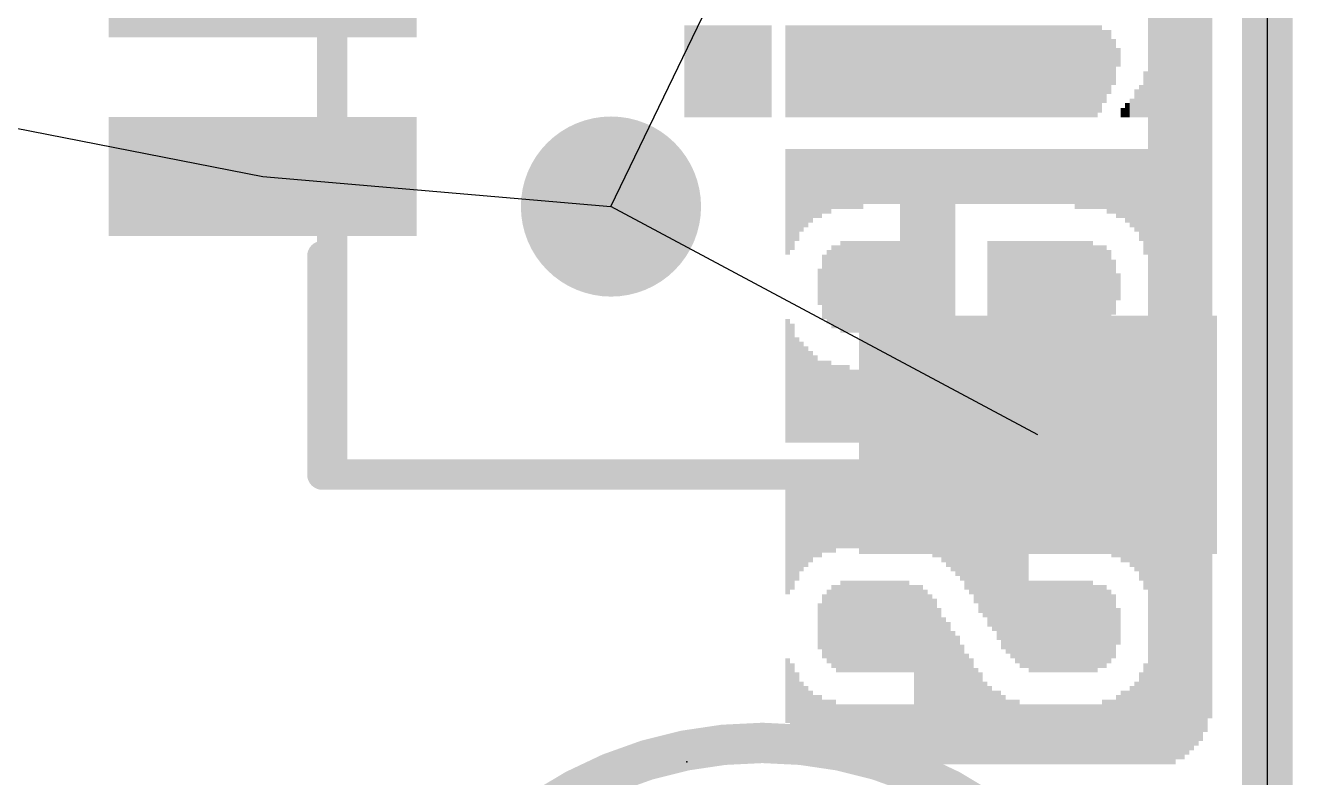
# Model space of a CAD drawing. Extents: x -0.1 to 25.5, y -0.1 to 17.9.
# Drawn here: x 19.15 to 25.53, y 4.37 to 8.15 of the extents above; entities that cross this region are included whole.
import ezdxf

# ---------------------------------------------------------------- set-up
doc = ezdxf.new("R2010")
doc.units = 0
for name, color, linetype in [('1', 12, 'CONTINUOUS'), ('16', 5, 'CONTINUOUS'), ('18', 110, 'CONTINUOUS'), ('19', 53, 'CONTINUOUS'), ('20', 53, 'CONTINUOUS'), ('21', 40, 'CONTINUOUS'), ('22', 6, 'CONTINUOUS'), ('24', 53, 'CONTINUOUS'), ('51', 253, 'CONTINUOUS')]:
    doc.layers.add(name, color=color, linetype=linetype)

# ---------------------------------------------------------------- blocks, each defined once
blk = doc.blocks.new('RECT')
blk.add_solid([(-0.5, -0.5), (0.5, -0.5), (-0.5, 0.5), (0.5, 0.5)])
blk = doc.blocks.new('ROUNDV')
at = {"const_width": 0.5}
blk.add_lwpolyline([(0, -0.25, 1), (0, 0.25, 1), (0, -0.25)], format="xyb", dxfattribs=at)

msp = doc.modelspace()

# ---------------------------------------------------------------- linework, layer by layer
at = {"layer": '1', "const_width": 0.254}
msp.add_lwpolyline([(25.4, 17.78), (25.4, 0)], dxfattribs=at)
at = {"layer": '16', "const_width": 0.254}
msp.add_lwpolyline([(25.4, 17.78), (25.4, 0)], dxfattribs=at)
at = {"layer": '19'}
for p, q in [((22.098, 7.239), (24.246, 11.69)), ((12.7, 8.89), (20.346, 7.39)), ((20.346, 7.39), (22.098, 7.239)), ((24.246, 6.09), (22.098, 7.239))]:
    msp.add_line(p, q, dxfattribs=at)
at = {"layer": '20'}
msp.add_line((25.4, 2.54), (25.4, 15.24), dxfattribs=at)
at = {"layer": '21', "const_width": 0.1524}
for points in [[(24.946, 6.79), (24.946, 10.99)], [(20.646, 5.89), (20.646, 6.99)], [(23.246, 5.89), (20.646, 5.89)]]:
    msp.add_lwpolyline(points, dxfattribs=at)
at = {"layer": '21'}
for points, const_width in [([(20.6841, 6.99, 1), (20.6079, 6.99)], 0.0762), ([(24.9079, 6.79, 1), (24.9841, 6.79)], 0.0762), ([(20.646, 5.9281, 1), (20.646, 5.8519)], 0.0762), ([(23.246, 5.8519, 1), (23.246, 5.9281)], 0.0762), ([(20.6079, 5.89, 1), (20.6841, 5.89)], 0.0762), ([(22.86, 0.54, 1), (22.86, 4.54, 1), (22.86, 0.54)], 0.2032)]:
    msp.add_lwpolyline(points, format="xyb", dxfattribs=dict(at, const_width=const_width))
at = {"layer": '24'}
msp.add_point((22.479, 4.445), dxfattribs=at)
at = {"layer": '51', "const_width": 0.1524}
for points in [[(20.696, 5.89), (20.696, 11.99)], [(24.946, 11.99), (24.946, 5.89)], [(24.946, 5.89), (20.696, 5.89)]]:
    msp.add_lwpolyline(points, dxfattribs=at)
at = {"layer": '51', "const_width": 0.0762}
for points in [[(20.696, 5.9281, 1), (20.696, 5.8519)], [(24.946, 5.8519, 1), (24.946, 5.9281)], [(20.6579, 5.89, 1), (20.7341, 5.89)], [(24.9079, 5.89, 1), (24.9841, 5.89)]]:
    msp.add_lwpolyline(points, format="xyb", dxfattribs=at)

# ---------------------------------------------------------------- block references
at = {"layer": '1', "rotation": 180}
for p, xscale, yscale in [((20.346, 8.39), 1.55, 0.6), ((20.346, 7.39), 1.55, 0.6), ((24.246, 6.09), 1.8, 1.2)]:
    msp.add_blockref('RECT', p, dxfattribs=dict(at, xscale=xscale, yscale=yscale))
at = {"layer": '18', "xscale": 0.9064, "yscale": 0.9064}
msp.add_blockref('ROUNDV', (22.098, 7.239), dxfattribs=at)
msp.add_blockref('ROUNDV', (22.098, 7.239), dxfattribs=at)
at = {"layer": '22', "rotation": 90}
for p, xscale, yscale in [((24.8111, 8.81), 5.5194, 0.0231), ((24.8342, 8.81), 5.5194, 0.0231), ((24.8573, 8.81), 5.5194, 0.0231), ((24.8804, 8.81), 5.5194, 0.0231), ((24.9036, 8.81), 5.5194, 0.0231), ((24.9267, 8.7973), 5.494, 0.0231), ((24.9498, 8.7973), 5.494, 0.0231), ((24.9729, 8.7859), 5.4712, 0.0231), ((24.996, 8.7859), 5.4712, 0.0231), ((25.019, 8.7744), 5.4483, 0.0229), ((25.042, 8.763), 5.4254, 0.0231), ((25.0651, 8.7516), 5.4026, 0.0231), ((25.0882, 8.7287), 5.3569, 0.0231), ((25.1113, 8.6944), 5.2883, 0.0231), ((22.479, 7.9197), 0.4623, 0.0229), ((22.502, 7.9197), 0.4623, 0.0231), ((22.5251, 7.9197), 0.4623, 0.0231), ((22.5482, 7.9197), 0.4623, 0.0231), ((22.5713, 7.9197), 0.4623, 0.0231), ((22.5944, 7.9197), 0.4623, 0.0231), ((22.6176, 7.9197), 0.4623, 0.0231), ((22.6407, 7.9197), 0.4623, 0.0231), ((22.6638, 7.9197), 0.4623, 0.0231), ((22.6869, 7.9197), 0.4623, 0.0231), ((22.71, 7.9197), 0.4623, 0.0231), ((22.733, 7.9197), 0.4623, 0.0229), ((22.756, 7.9197), 0.4623, 0.0231), ((22.7791, 7.9197), 0.4623, 0.0231), ((22.8022, 7.9197), 0.4623, 0.0231), ((22.8253, 7.9197), 0.4623, 0.0231), ((22.8484, 7.9197), 0.4623, 0.0231), ((22.8716, 7.9197), 0.4623, 0.0231), ((22.8947, 7.9197), 0.4623, 0.0231), ((22.987, 7.9197), 0.4623, 0.0229), ((23.01, 7.9197), 0.4623, 0.0231), ((23.0331, 7.9197), 0.4623, 0.0231), ((23.0562, 7.9197), 0.4623, 0.0231), ((23.0793, 7.9197), 0.4623, 0.0231), ((23.1024, 7.9197), 0.4623, 0.0231), ((23.1256, 7.9197), 0.4623, 0.0231), ((23.1487, 7.9197), 0.4623, 0.0231), ((23.1718, 7.9197), 0.4623, 0.0231), ((23.1949, 7.9197), 0.4623, 0.0231), ((23.218, 7.9197), 0.4623, 0.0231), ((23.241, 7.9197), 0.4623, 0.0229), ((23.264, 7.9197), 0.4623, 0.0231), ((23.2871, 7.9197), 0.4623, 0.0231), ((23.3102, 7.9197), 0.4623, 0.0231), ((23.3333, 7.9197), 0.4623, 0.0231), ((23.3564, 7.9197), 0.4623, 0.0231), ((23.3796, 7.9197), 0.4623, 0.0231), ((23.4027, 7.9197), 0.4623, 0.0231), ((23.4258, 7.9197), 0.4623, 0.0231), ((23.4489, 7.9197), 0.4623, 0.0231), ((23.472, 7.9197), 0.4623, 0.0231), ((23.495, 7.9197), 0.4623, 0.0229), ((23.518, 7.9197), 0.4623, 0.0231), ((23.5411, 7.9197), 0.4623, 0.0231), ((23.5642, 7.9197), 0.4623, 0.0231), ((23.5873, 7.9197), 0.4623, 0.0231), ((23.6104, 7.9197), 0.4623, 0.0231), ((23.6336, 7.9197), 0.4623, 0.0231), ((23.6567, 7.9197), 0.4623, 0.0231), ((23.6798, 7.9197), 0.4623, 0.0231), ((23.7029, 7.9197), 0.4623, 0.0231), ((23.726, 7.9197), 0.4623, 0.0231), ((23.749, 7.9197), 0.4623, 0.0229), ((23.772, 7.9197), 0.4623, 0.0231), ((23.7951, 7.9197), 0.4623, 0.0231), ((23.8182, 7.9197), 0.4623, 0.0231), ((23.8413, 7.9197), 0.4623, 0.0231), ((23.8644, 7.9197), 0.4623, 0.0231), ((23.8876, 7.9197), 0.4623, 0.0231), ((23.9107, 7.9197), 0.4623, 0.0231), ((23.9338, 7.9197), 0.4623, 0.0231), ((23.9569, 7.9197), 0.4623, 0.0231), ((23.98, 7.9197), 0.4623, 0.0231), ((24.003, 7.9197), 0.4623, 0.0229), ((24.026, 7.9197), 0.4623, 0.0231), ((24.0491, 7.9197), 0.4623, 0.0231), ((24.0722, 7.9197), 0.4623, 0.0231), ((24.0953, 7.9197), 0.4623, 0.0231), ((24.1184, 7.9197), 0.4623, 0.0231), ((24.1416, 7.9197), 0.4623, 0.0231), ((24.1647, 7.9197), 0.4623, 0.0231), ((24.1878, 7.9197), 0.4623, 0.0231), ((24.2109, 7.9197), 0.4623, 0.0231), ((24.234, 7.9197), 0.4623, 0.0231), ((24.257, 7.9197), 0.4623, 0.0229), ((24.28, 7.9197), 0.4623, 0.0231), ((24.3031, 7.9197), 0.4623, 0.0231), ((24.3262, 7.9197), 0.4623, 0.0231), ((24.3493, 7.9197), 0.4623, 0.0231), ((24.3724, 7.9197), 0.4623, 0.0231), ((24.3956, 7.9197), 0.4623, 0.0231), ((24.4187, 7.9197), 0.4623, 0.0231), ((24.4418, 7.9197), 0.4623, 0.0231), ((24.4649, 7.9197), 0.4623, 0.0231), ((24.488, 7.9197), 0.4623, 0.0231), ((24.511, 7.9197), 0.4623, 0.0229), ((24.534, 7.9197), 0.4623, 0.0231), ((24.5571, 7.9312), 0.4394, 0.0231), ((24.5802, 7.9439), 0.3683, 0.0231), ((24.6033, 7.9667), 0.3226, 0.0231), ((24.6264, 7.9667), 0.2311, 0.0231), ((24.6496, 7.9896), 0.094, 0.0231), ((24.788, 7.8042), 0.2311, 0.0231), ((24.765, 7.7699), 0.1626, 0.0229), ((24.7189, 7.7356), 0.094, 0.0231), ((24.742, 7.7584), 0.1397, 0.0231), ((24.6727, 7.7114), 0.0457, 0.0231), ((24.6958, 7.7241), 0.0711, 0.0231), ((22.987, 7.2631), 0.5309, 0.0229), ((23.01, 7.2746), 0.508, 0.0231), ((23.0331, 7.2974), 0.4623, 0.0231), ((23.0562, 7.3203), 0.4166, 0.0231), ((23.0793, 7.3317), 0.3937, 0.0231), ((23.1024, 7.3431), 0.3708, 0.0231), ((23.1256, 7.3546), 0.348, 0.0231), ((23.1487, 7.3546), 0.348, 0.0231), ((23.1718, 7.366), 0.3251, 0.0231), ((23.1949, 7.366), 0.3251, 0.0231), ((23.218, 7.3774), 0.3023, 0.0231), ((23.241, 7.3774), 0.3023, 0.0229), ((23.264, 7.3774), 0.3023, 0.0231), ((23.2871, 7.3774), 0.3023, 0.0231), ((23.3102, 7.3774), 0.3023, 0.0231), ((23.3333, 7.3774), 0.3023, 0.0231), ((23.3564, 7.3774), 0.3023, 0.0231), ((23.3796, 7.3901), 0.2769, 0.0231), ((23.4027, 7.3901), 0.2769, 0.0231), ((23.4258, 7.3901), 0.2769, 0.0231), ((23.4489, 7.3901), 0.2769, 0.0231), ((23.472, 7.3901), 0.2769, 0.0231), ((23.495, 7.3901), 0.2769, 0.0229), ((23.518, 7.3901), 0.2769, 0.0231), ((23.5411, 7.3901), 0.2769, 0.0231), ((23.5642, 7.0663), 0.9246, 0.0231), ((23.5873, 7.0663), 0.9246, 0.0231), ((23.6104, 7.0663), 0.9246, 0.0231), ((23.6336, 7.0663), 0.9246, 0.0231), ((23.6567, 7.0663), 0.9246, 0.0231), ((23.6798, 7.0663), 0.9246, 0.0231), ((23.7029, 7.0663), 0.9246, 0.0231), ((23.726, 7.0663), 0.9246, 0.0231), ((23.749, 7.0663), 0.9246, 0.0229), ((23.772, 7.0663), 0.9246, 0.0231), ((23.7951, 7.0663), 0.9246, 0.0231), ((23.8182, 7.0663), 0.9246, 0.0231), ((23.8413, 7.3901), 0.2769, 0.0231), ((23.8644, 7.3901), 0.2769, 0.0231), ((23.8876, 7.3901), 0.2769, 0.0231), ((23.9107, 7.3901), 0.2769, 0.0231), ((23.9338, 7.3901), 0.2769, 0.0231), ((23.9569, 7.3901), 0.2769, 0.0231), ((23.98, 7.3901), 0.2769, 0.0231), ((24.003, 7.3901), 0.2769, 0.0229), ((24.026, 7.3901), 0.2769, 0.0231), ((24.0491, 7.3901), 0.2769, 0.0231), ((24.0722, 7.3901), 0.2769, 0.0231), ((24.0953, 7.3901), 0.2769, 0.0231), ((24.1184, 7.3901), 0.2769, 0.0231), ((24.1416, 7.3901), 0.2769, 0.0231), ((24.1647, 7.3901), 0.2769, 0.0231), ((24.1878, 7.3901), 0.2769, 0.0231), ((24.2109, 7.3901), 0.2769, 0.0231), ((24.234, 7.3901), 0.2769, 0.0231), ((24.257, 7.3901), 0.2769, 0.0229), ((24.28, 7.3901), 0.2769, 0.0231), ((24.3031, 7.3901), 0.2769, 0.0231), ((24.3262, 7.3901), 0.2769, 0.0231), ((24.3493, 7.3901), 0.2769, 0.0231), ((24.3724, 7.3901), 0.2769, 0.0231), ((24.3956, 7.3901), 0.2769, 0.0231), ((24.4187, 7.3901), 0.2769, 0.0231), ((24.4418, 7.3774), 0.3023, 0.0231), ((24.4649, 7.3774), 0.3023, 0.0231), ((24.488, 7.3774), 0.3023, 0.0231), ((24.511, 7.3774), 0.3023, 0.0229), ((24.534, 7.3774), 0.3023, 0.0231), ((24.5571, 7.3774), 0.3023, 0.0231), ((24.5802, 7.3774), 0.3023, 0.0231), ((24.6033, 7.366), 0.3251, 0.0231), ((24.6264, 7.366), 0.3251, 0.0231), ((24.6496, 7.3546), 0.348, 0.0231), ((24.6727, 7.3546), 0.348, 0.0231), ((24.6958, 7.3431), 0.3708, 0.0231), ((24.7189, 7.3317), 0.3937, 0.0231), ((24.742, 7.3203), 0.4166, 0.0231), ((24.765, 7.2974), 0.4623, 0.0229), ((24.788, 7.2631), 0.5309, 0.0231), ((23.1949, 6.8351), 0.3708, 0.0231), ((23.218, 6.8351), 0.4166, 0.0231), ((23.241, 6.8351), 0.4166, 0.0229), ((23.264, 6.8351), 0.4623, 0.0231), ((23.2871, 6.8351), 0.4623, 0.0231), ((23.3102, 6.8351), 0.4623, 0.0231), ((23.3333, 6.8351), 0.4623, 0.0231), ((23.3564, 6.8351), 0.4623, 0.0231), ((23.3796, 6.8351), 0.4623, 0.0231), ((23.4027, 6.8351), 0.4623, 0.0231), ((23.4258, 6.8351), 0.4623, 0.0231), ((23.4489, 6.8351), 0.4623, 0.0231), ((23.472, 6.8351), 0.4623, 0.0231), ((23.495, 6.8351), 0.4623, 0.0229), ((23.518, 6.8351), 0.4623, 0.0231), ((23.5411, 6.8351), 0.4623, 0.0231), ((24.003, 6.8351), 0.4623, 0.0229), ((24.026, 6.8351), 0.4623, 0.0231), ((24.0491, 6.8351), 0.4623, 0.0231), ((24.0722, 6.8351), 0.4623, 0.0231), ((24.0953, 6.8351), 0.4623, 0.0231), ((24.1184, 6.8351), 0.4623, 0.0231), ((24.1416, 6.8351), 0.4623, 0.0231), ((24.1647, 6.8351), 0.4623, 0.0231), ((24.1878, 6.8351), 0.4623, 0.0231), ((24.2109, 6.8351), 0.4623, 0.0231), ((24.234, 6.8351), 0.4623, 0.0231), ((24.257, 6.8351), 0.4623, 0.0229), ((24.28, 6.8351), 0.4623, 0.0231), ((24.3031, 6.8351), 0.4623, 0.0231), ((24.3262, 6.8351), 0.4623, 0.0231), ((24.3493, 6.8351), 0.4623, 0.0231), ((24.3724, 6.8351), 0.4623, 0.0231), ((24.3956, 6.8351), 0.4623, 0.0231), ((24.4187, 6.8351), 0.4623, 0.0231), ((24.4418, 6.8351), 0.4623, 0.0231), ((24.4649, 6.8351), 0.4623, 0.0231), ((24.488, 6.8351), 0.4623, 0.0231), ((24.511, 6.8351), 0.4623, 0.0229), ((24.534, 6.8237), 0.4394, 0.0231), ((24.5571, 6.8351), 0.4166, 0.0231), ((24.5802, 6.8351), 0.4166, 0.0231), ((24.6033, 6.8351), 0.3708, 0.0231), ((23.1718, 6.8351), 0.3251, 0.0231), ((24.6264, 6.8339), 0.2769, 0.0231), ((23.1487, 6.8351), 0.1829, 0.0231), ((24.6496, 6.8351), 0.1372, 0.0231), ((22.987, 6.3614), 0.6223, 0.0229), ((23.01, 6.35), 0.5994, 0.0231), ((24.788, 6.4541), 0.3912, 0.0231), ((23.0331, 6.3157), 0.5309, 0.0231), ((24.765, 6.4313), 0.3454, 0.0229), ((23.0562, 6.3043), 0.508, 0.0231), ((23.0793, 6.2929), 0.4851, 0.0231), ((23.1024, 6.2814), 0.4623, 0.0231), ((24.6958, 6.3856), 0.254, 0.0231), ((24.7189, 6.397), 0.2769, 0.0231), ((24.742, 6.4084), 0.2997, 0.0231), ((23.1256, 6.27), 0.4394, 0.0231), ((23.1487, 6.2573), 0.414, 0.0231), ((23.1718, 6.2573), 0.414, 0.0231), ((23.1949, 6.2573), 0.414, 0.0231), ((23.218, 6.2459), 0.3912, 0.0231), ((23.241, 6.2459), 0.3912, 0.0229), ((23.264, 6.2459), 0.3912, 0.0231), ((23.2871, 6.2459), 0.3912, 0.0231), ((24.511, 6.2459), 0.3912, 0.0229), ((24.534, 6.2459), 0.3912, 0.0231), ((24.5571, 6.2459), 0.3912, 0.0231), ((24.5802, 6.2459), 0.3912, 0.0231), ((24.6033, 6.2573), 0.414, 0.0231), ((24.6264, 6.2573), 0.414, 0.0231), ((24.6496, 6.3741), 0.2311, 0.0231), ((24.6727, 6.3741), 0.2311, 0.0231), ((23.3102, 6.2344), 0.3683, 0.0231), ((23.3333, 6.2344), 0.3683, 0.0231), ((23.3564, 6.2344), 0.3683, 0.0231), ((23.3796, 6.2344), 0.3683, 0.0231), ((23.4027, 6.2344), 0.3683, 0.0231), ((23.4258, 6.2344), 0.3683, 0.0231), ((23.4489, 6.2344), 0.3683, 0.0231), ((23.472, 6.2344), 0.3683, 0.0231), ((23.495, 6.2344), 0.3683, 0.0229), ((23.518, 6.2344), 0.3683, 0.0231), ((23.5411, 6.2344), 0.3683, 0.0231), ((23.5642, 6.2344), 0.3683, 0.0231), ((23.5873, 6.2344), 0.3683, 0.0231), ((23.6104, 6.2344), 0.3683, 0.0231), ((23.6336, 6.2344), 0.3683, 0.0231), ((23.6567, 6.2344), 0.3683, 0.0231), ((23.6798, 6.2344), 0.3683, 0.0231), ((23.7029, 6.2344), 0.3683, 0.0231), ((23.726, 6.2344), 0.3683, 0.0231), ((23.749, 6.2344), 0.3683, 0.0229), ((23.772, 6.2344), 0.3683, 0.0231), ((23.7951, 6.2344), 0.3683, 0.0231), ((23.8182, 6.2344), 0.3683, 0.0231), ((23.8413, 6.2344), 0.3683, 0.0231), ((23.8644, 6.2344), 0.3683, 0.0231), ((23.8876, 6.2344), 0.3683, 0.0231), ((23.9107, 6.2344), 0.3683, 0.0231), ((23.9338, 6.2344), 0.3683, 0.0231), ((23.9569, 6.2344), 0.3683, 0.0231), ((23.98, 6.2344), 0.3683, 0.0231), ((24.003, 6.2344), 0.3683, 0.0229), ((24.026, 6.2344), 0.3683, 0.0231), ((24.0491, 6.2344), 0.3683, 0.0231), ((24.0722, 6.2344), 0.3683, 0.0231), ((24.0953, 6.2344), 0.3683, 0.0231), ((24.1184, 6.2344), 0.3683, 0.0231), ((24.1416, 6.2344), 0.3683, 0.0231), ((24.1647, 6.2344), 0.3683, 0.0231), ((24.1878, 6.2344), 0.3683, 0.0231), ((24.2109, 6.2344), 0.3683, 0.0231), ((24.234, 6.2344), 0.3683, 0.0231), ((24.257, 6.2344), 0.3683, 0.0229), ((24.28, 6.2344), 0.3683, 0.0231), ((24.3031, 6.2344), 0.3683, 0.0231), ((24.3262, 6.2344), 0.3683, 0.0231), ((24.3493, 6.2344), 0.3683, 0.0231), ((24.3724, 6.2344), 0.3683, 0.0231), ((24.3956, 6.2344), 0.3683, 0.0231), ((24.4187, 6.2344), 0.3683, 0.0231), ((24.4418, 6.2344), 0.3683, 0.0231), ((24.4649, 6.2344), 0.3683, 0.0231), ((24.488, 6.2344), 0.3683, 0.0231), ((22.987, 5.588), 0.5994, 0.0229), ((23.01, 5.5994), 0.5766, 0.0231), ((23.0331, 5.6223), 0.5309, 0.0231), ((23.0562, 5.6452), 0.4851, 0.0231), ((23.0793, 5.6566), 0.4623, 0.0231), ((23.1024, 5.668), 0.4394, 0.0231), ((23.1256, 5.6807), 0.414, 0.0231), ((23.1487, 5.6807), 0.414, 0.0231), ((23.1718, 5.6921), 0.3912, 0.0231), ((23.1949, 5.6921), 0.3912, 0.0231), ((23.218, 5.6921), 0.3912, 0.0231), ((23.241, 5.7036), 0.3683, 0.0229), ((23.264, 5.7036), 0.3683, 0.0231), ((23.2871, 5.7036), 0.3683, 0.0231), ((23.3102, 5.7036), 0.3683, 0.0231), ((23.3333, 5.7036), 0.3683, 0.0231), ((23.3564, 5.7036), 0.3683, 0.0231), ((23.3796, 5.7036), 0.3683, 0.0231), ((23.4027, 5.7036), 0.3683, 0.0231), ((23.4258, 5.7036), 0.3683, 0.0231), ((23.4489, 5.7036), 0.3683, 0.0231), ((23.472, 5.7036), 0.3683, 0.0231), ((23.495, 5.7036), 0.3683, 0.0229), ((23.518, 5.7036), 0.3683, 0.0231), ((23.5411, 5.7036), 0.3683, 0.0231), ((23.5642, 5.7036), 0.3683, 0.0231), ((23.5873, 5.7036), 0.3683, 0.0231), ((23.6104, 5.7036), 0.3683, 0.0231), ((23.6336, 5.7036), 0.3683, 0.0231), ((23.6567, 5.7036), 0.3683, 0.0231), ((23.6798, 5.6921), 0.3912, 0.0231), ((23.7029, 5.6921), 0.3912, 0.0231), ((23.726, 5.6807), 0.414, 0.0231), ((23.749, 5.6807), 0.414, 0.0229), ((23.772, 5.668), 0.4394, 0.0231), ((23.7951, 5.6566), 0.4623, 0.0231), ((23.8182, 5.6452), 0.4851, 0.0231), ((23.8413, 5.6337), 0.508, 0.0231), ((23.8644, 5.6223), 0.5309, 0.0231), ((23.8876, 5.5994), 0.5766, 0.0231), ((23.9107, 5.588), 0.5994, 0.0231), ((23.9338, 5.5651), 0.6452, 0.0231), ((23.9569, 5.541), 0.6934, 0.0231), ((23.98, 5.5296), 0.7163, 0.0231), ((24.003, 5.5067), 0.762, 0.0229), ((24.026, 5.4953), 0.7849, 0.0231), ((24.0491, 5.4724), 0.8306, 0.0231), ((24.0722, 5.4496), 0.8763, 0.0231), ((24.0953, 5.4381), 0.8992, 0.0231), ((24.1184, 5.4267), 0.922, 0.0231), ((24.1416, 5.414), 0.9474, 0.0231), ((24.1647, 5.4026), 0.9703, 0.0231), ((24.1878, 5.4026), 0.9703, 0.0231), ((24.2109, 5.7036), 0.3683, 0.0231), ((24.234, 5.7036), 0.3683, 0.0231), ((24.257, 5.7036), 0.3683, 0.0229), ((24.28, 5.7036), 0.3683, 0.0231), ((24.3031, 5.7036), 0.3683, 0.0231), ((24.3262, 5.7036), 0.3683, 0.0231), ((24.3493, 5.7036), 0.3683, 0.0231), ((24.3724, 5.7036), 0.3683, 0.0231), ((24.3956, 5.7036), 0.3683, 0.0231), ((24.4187, 5.7036), 0.3683, 0.0231), ((24.4418, 5.7036), 0.3683, 0.0231), ((24.4649, 5.7036), 0.3683, 0.0231), ((24.488, 5.7036), 0.3683, 0.0231), ((24.511, 5.7036), 0.3683, 0.0229), ((24.534, 5.7036), 0.3683, 0.0231), ((24.5571, 5.6921), 0.3912, 0.0231), ((24.5802, 5.6921), 0.3912, 0.0231), ((24.6033, 5.6921), 0.3912, 0.0231), ((24.6264, 5.6807), 0.414, 0.0231), ((24.8111, 5.16), 1.4554, 0.0231), ((24.8342, 5.16), 1.4554, 0.0231), ((24.8573, 5.16), 1.4554, 0.0231), ((24.8804, 5.16), 1.4554, 0.0231), ((24.9036, 5.16), 1.4554, 0.0231), ((24.9267, 5.16), 1.4554, 0.0231), ((24.9498, 5.1727), 1.43, 0.0231), ((24.9729, 5.1727), 1.43, 0.0231), ((24.996, 5.1841), 1.4072, 0.0231), ((25.019, 5.1956), 1.3843, 0.0229), ((25.042, 5.207), 1.3614, 0.0231), ((25.0651, 5.2184), 1.3386, 0.0231), ((25.0882, 5.2413), 1.2929, 0.0231), ((25.1113, 5.2756), 1.2243, 0.0231), ((24.6496, 5.5766), 0.2057, 0.0231), ((24.6727, 5.5639), 0.2311, 0.0231), ((24.6958, 5.5639), 0.2311, 0.0231), ((24.7189, 5.5524), 0.254, 0.0231), ((24.742, 5.541), 0.2769, 0.0231), ((24.765, 5.5182), 0.3226, 0.0229), ((24.788, 5.4953), 0.3683, 0.0231), ((23.264, 5.1257), 0.4623, 0.0231), ((23.2871, 5.1257), 0.4623, 0.0231), ((23.3102, 5.1257), 0.4623, 0.0231), ((23.3333, 5.1257), 0.4623, 0.0231), ((23.3564, 5.1257), 0.4623, 0.0231), ((23.3796, 5.1257), 0.4623, 0.0231), ((23.4027, 5.1257), 0.4623, 0.0231), ((23.4258, 5.1257), 0.4623, 0.0231), ((23.4489, 5.1257), 0.4623, 0.0231), ((23.472, 5.1257), 0.4623, 0.0231), ((23.495, 5.1257), 0.4623, 0.0229), ((23.518, 5.1257), 0.4623, 0.0231), ((23.5411, 5.1257), 0.4623, 0.0231), ((23.5642, 5.1257), 0.4623, 0.0231), ((23.5873, 5.1257), 0.4623, 0.0231), ((24.2109, 5.1257), 0.4623, 0.0231), ((24.234, 5.1257), 0.4623, 0.0231), ((24.257, 5.1257), 0.4623, 0.0229), ((24.28, 5.1257), 0.4623, 0.0231), ((24.3031, 5.1257), 0.4623, 0.0231), ((24.3262, 5.1257), 0.4623, 0.0231), ((24.3493, 5.1257), 0.4623, 0.0231), ((24.3724, 5.1257), 0.4623, 0.0231), ((24.3956, 5.1257), 0.4623, 0.0231), ((24.4187, 5.1257), 0.4623, 0.0231), ((24.4418, 5.1257), 0.4623, 0.0231), ((24.4649, 5.1257), 0.4623, 0.0231), ((24.488, 5.1257), 0.4623, 0.0231), ((24.511, 5.1257), 0.4623, 0.0229), ((23.1949, 5.1257), 0.3708, 0.0231), ((23.218, 5.1257), 0.4166, 0.0231), ((23.241, 5.1143), 0.4394, 0.0229), ((23.6104, 5.1143), 0.4394, 0.0231), ((23.6336, 4.8832), 0.9017, 0.0231), ((23.6567, 4.8832), 0.9017, 0.0231), ((23.6798, 4.8717), 0.8788, 0.0231), ((24.534, 5.1143), 0.4394, 0.0231), ((24.5571, 5.1257), 0.4166, 0.0231), ((24.5802, 5.1257), 0.4166, 0.0231), ((24.6033, 5.1257), 0.3708, 0.0231), ((23.1487, 5.127), 0.2311, 0.0231), ((23.1718, 5.127), 0.3226, 0.0231), ((23.7029, 4.8603), 0.856, 0.0231), ((23.726, 4.8489), 0.8331, 0.0231), ((24.6264, 5.127), 0.3226, 0.0231), ((23.749, 4.826), 0.7874, 0.0229), ((23.772, 4.8019), 0.7391, 0.0231), ((24.6496, 5.127), 0.1854, 0.0231), ((23.7951, 4.7904), 0.7163, 0.0231), ((23.8182, 4.7676), 0.6706, 0.0231), ((23.8413, 4.7561), 0.6477, 0.0231), ((23.8644, 4.7333), 0.602, 0.0231), ((23.8876, 4.7104), 0.5563, 0.0231), ((22.987, 4.8031), 0.3251, 0.0229), ((23.01, 4.7676), 0.3454, 0.0231), ((23.9107, 4.699), 0.5334, 0.0231), ((23.9338, 4.6749), 0.4851, 0.0231), ((24.788, 4.6863), 0.508, 0.0231), ((23.0331, 4.7219), 0.3454, 0.0231), ((23.0562, 4.6876), 0.3226, 0.0231), ((23.9569, 4.6634), 0.4623, 0.0231), ((23.98, 4.6406), 0.4166, 0.0231), ((24.742, 4.6406), 0.4166, 0.0231), ((24.765, 4.6634), 0.4623, 0.0229), ((23.0793, 4.6647), 0.3226, 0.0231), ((23.1024, 4.6418), 0.3226, 0.0231), ((24.003, 4.6292), 0.3937, 0.0229), ((24.026, 4.6177), 0.3708, 0.0231), ((24.0491, 4.6177), 0.3708, 0.0231), ((24.6727, 4.6177), 0.3708, 0.0231), ((24.6958, 4.6177), 0.3708, 0.0231), ((24.7189, 4.6292), 0.3937, 0.0231), ((23.1256, 4.619), 0.3226, 0.0231), ((23.1487, 4.619), 0.3226, 0.0231), ((23.1718, 4.5949), 0.3251, 0.0231), ((23.1949, 4.5949), 0.3251, 0.0231), ((23.218, 4.5949), 0.3251, 0.0231), ((23.241, 4.5834), 0.3023, 0.0229), ((23.264, 4.5834), 0.3023, 0.0231), ((23.2871, 4.5834), 0.3023, 0.0231), ((23.3102, 4.5834), 0.3023, 0.0231), ((23.3333, 4.5834), 0.3023, 0.0231), ((23.3564, 4.5834), 0.3023, 0.0231), ((23.3796, 4.5834), 0.3023, 0.0231), ((23.4027, 4.5834), 0.3023, 0.0231), ((23.4258, 4.5834), 0.3023, 0.0231), ((23.4489, 4.5834), 0.3023, 0.0231), ((23.472, 4.5834), 0.3023, 0.0231), ((23.495, 4.5834), 0.3023, 0.0229), ((23.518, 4.5834), 0.3023, 0.0231), ((23.5411, 4.5834), 0.3023, 0.0231), ((23.5642, 4.5834), 0.3023, 0.0231), ((23.5873, 4.5834), 0.3023, 0.0231), ((23.6104, 4.5834), 0.3023, 0.0231), ((24.0722, 4.6063), 0.348, 0.0231), ((24.0953, 4.5949), 0.3251, 0.0231), ((24.1184, 4.5949), 0.3251, 0.0231), ((24.1416, 4.5949), 0.3251, 0.0231), ((24.1647, 4.5834), 0.3023, 0.0231), ((24.1878, 4.5834), 0.3023, 0.0231), ((24.2109, 4.5834), 0.3023, 0.0231), ((24.234, 4.5834), 0.3023, 0.0231), ((24.257, 4.5834), 0.3023, 0.0229), ((24.28, 4.5834), 0.3023, 0.0231), ((24.3031, 4.5834), 0.3023, 0.0231), ((24.3262, 4.5834), 0.3023, 0.0231), ((24.3493, 4.5834), 0.3023, 0.0231), ((24.3724, 4.5834), 0.3023, 0.0231), ((24.3956, 4.5834), 0.3023, 0.0231), ((24.4187, 4.5834), 0.3023, 0.0231), ((24.4418, 4.5834), 0.3023, 0.0231), ((24.4649, 4.5834), 0.3023, 0.0231), ((24.488, 4.5834), 0.3023, 0.0231), ((24.511, 4.5834), 0.3023, 0.0229), ((24.534, 4.5834), 0.3023, 0.0231), ((24.5571, 4.5834), 0.3023, 0.0231), ((24.5802, 4.5949), 0.3251, 0.0231), ((24.6033, 4.5949), 0.3251, 0.0231), ((24.6264, 4.5949), 0.3251, 0.0231), ((24.6496, 4.6063), 0.348, 0.0231)]:
    msp.add_blockref('RECT', p, dxfattribs=dict(at, xscale=xscale, yscale=yscale))

doc.saveas('drawing.dxf')
